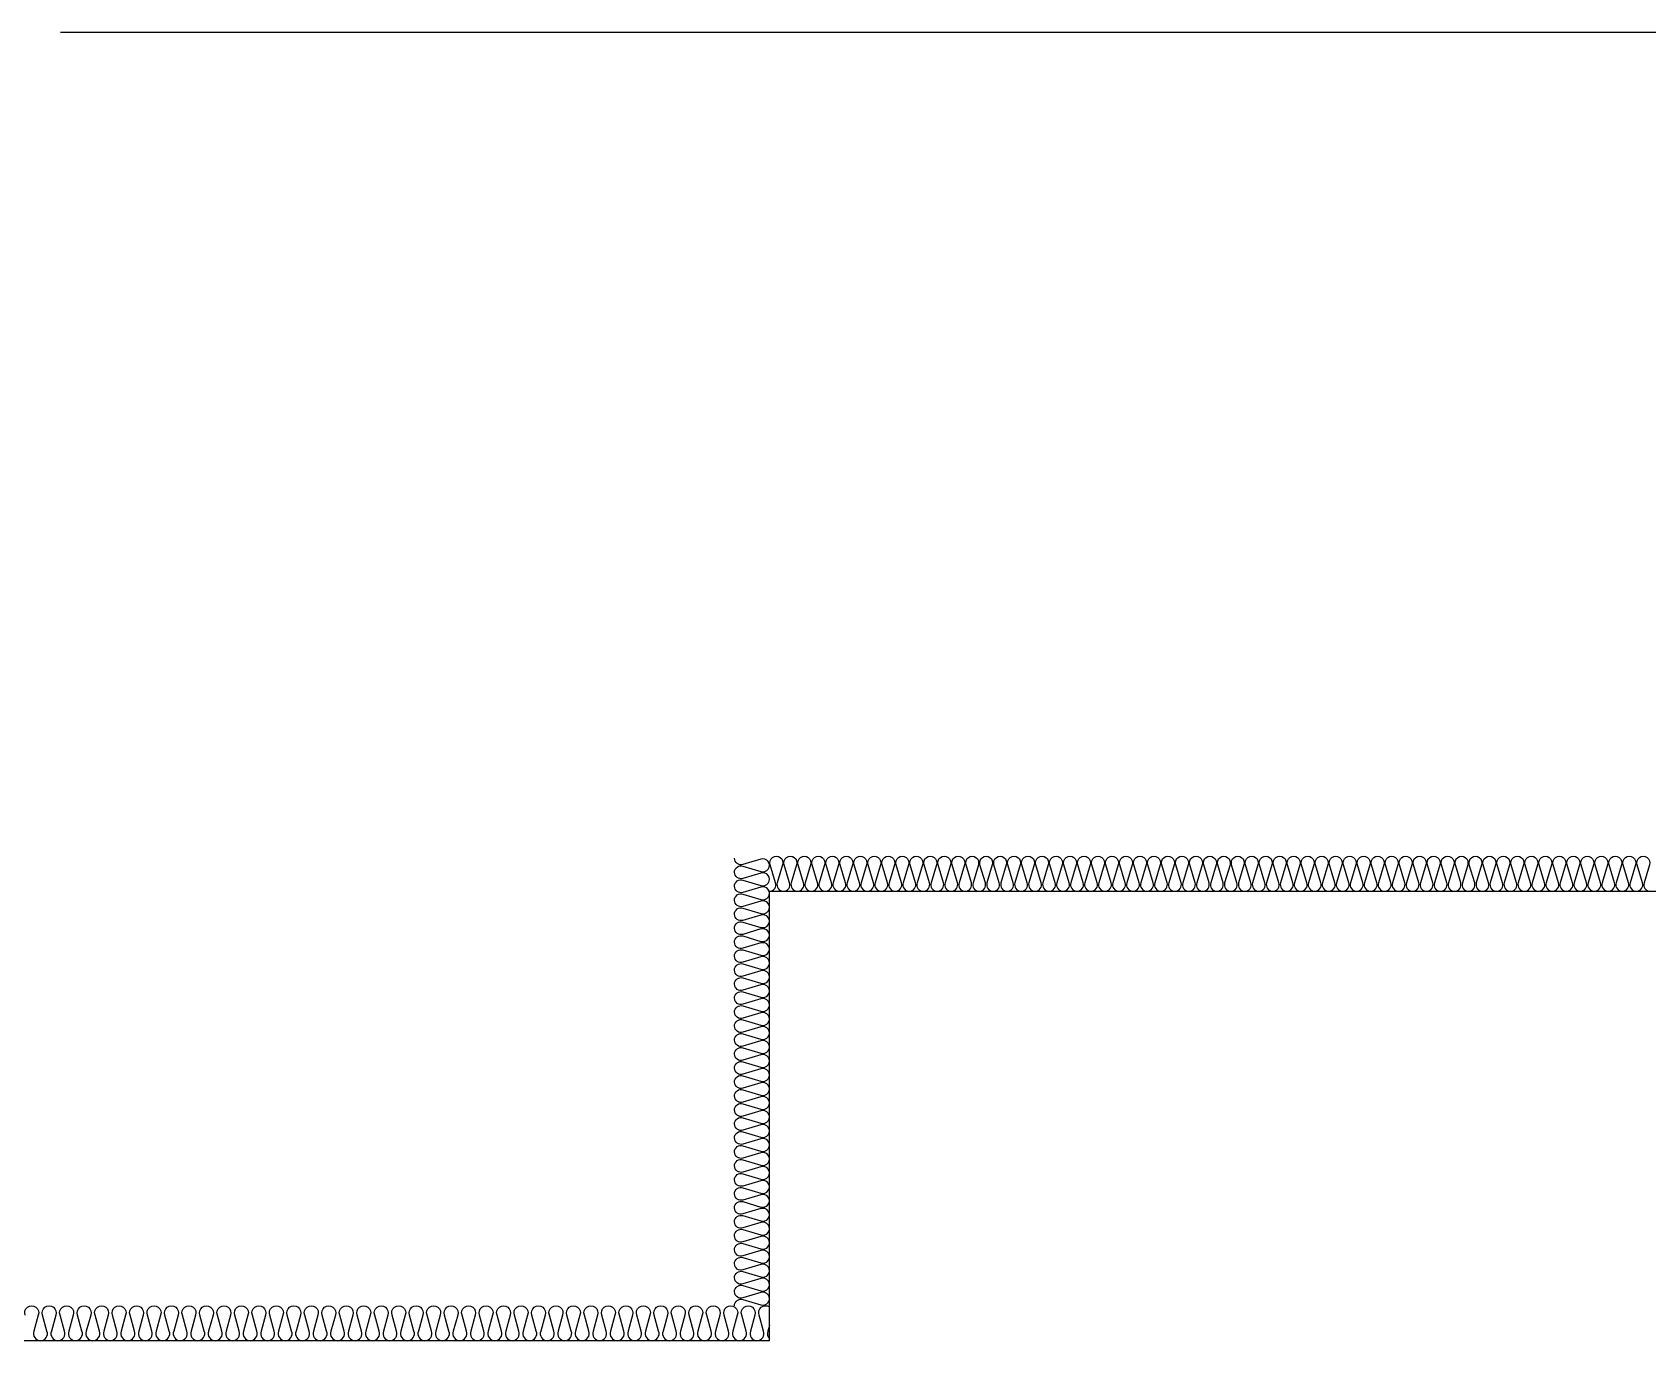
# Model space of a CAD drawing. Header units: millimetres. Extents: x -1320 to 172218, y -4077 to 50350.
# Drawn here: x 77044 to 80279, y -2620 to 0 of the extents above; entities that cross this region are included whole.
import ezdxf

# ---------------------------------------------------------------- set-up
doc = ezdxf.new("R2010")
doc.units = ezdxf.units.MM
doc.header["$LTSCALE"] = 60
for name, color, linetype in [('A-FIN', 6, 'Continuous'), ('A-INS', 251, 'Continuous'), ('ISL', 251, 'Continuous')]:
    doc.layers.add(name, color=color, linetype=linetype)

msp = doc.modelspace()

# ---------------------------------------------------------------- linework, layer by layer
at = {"layer": 'A-FIN'}
msp.add_line((77100, 0), (83400, 0), dxfattribs=at)
at = {"layer": 'A-INS'}
msp.add_line((78520, -2620), (75380, -2620), dxfattribs=at)
at = {"layer": 'ISL', "elevation": 0}
msp.add_lwpolyline([(78520, -2620), (78520, -1720), (84070, -1720), (84070, -620)], dxfattribs=at)
for points in [[(78450, -2550, -0.509267), (78467, -2537.6), (78503, -2548.3, 1.372593), (78503, -2523.6), (78467, -2534.3, -0.509267), (78450, -2522, -0.509267), (78467, -2509.6), (78503, -2520.3, 1.372593), (78503, -2495.6), (78467, -2506.3, -0.509267), (78450, -2494, -0.509267), (78467, -2481.6), (78503, -2492.3, 1.372593), (78503, -2467.6), (78467, -2478.3, -0.509267), (78450, -2466, -0.509267), (78467, -2453.6), (78503, -2464.3, 1.372593), (78503, -2439.6), (78467, -2450.3, -0.509267), (78450, -2438, -0.509267), (78467, -2425.6), (78503, -2436.3, 1.372593), (78503, -2411.6), (78467, -2422.3, -0.509267), (78450, -2410, -0.509267), (78467, -2397.6), (78503, -2408.3, 1.372593), (78503, -2383.6), (78467, -2394.3, -0.509267), (78450, -2382, -0.509267), (78467, -2369.6), (78503, -2380.3, 1.372593), (78503, -2355.6), (78467, -2366.3, -0.509267), (78450, -2354, -0.509267), (78467, -2341.6), (78503, -2352.3, 1.372593), (78503, -2327.6), (78467, -2338.3, -0.509267), (78450, -2326, -0.509267), (78467, -2313.6), (78503, -2324.3, 1.372593), (78503, -2299.6), (78467, -2310.3, -0.509267), (78450, -2298, -0.509267), (78467, -2285.6), (78503, -2296.3, 1.372593), (78503, -2271.6), (78467, -2282.3, -0.509267), (78450, -2270, -0.509267), (78467, -2257.6), (78503, -2268.3, 1.372593), (78503, -2243.6), (78467, -2254.3, -0.509267), (78450, -2242, -0.509267), (78467, -2229.6), (78503, -2240.3, 1.372593), (78503, -2215.6), (78467, -2226.3, -0.509267), (78450, -2214, -0.509267), (78467, -2201.6), (78503, -2212.3, 1.372593), (78503, -2187.6), (78467, -2198.3, -0.509267), (78450, -2186, -0.509267), (78467, -2173.6), (78503, -2184.3, 1.372593), (78503, -2159.6), (78467, -2170.3, -0.509267), (78450, -2158, -0.509267), (78467, -2145.6), (78503, -2156.3, 1.372593), (78503, -2131.6), (78467, -2142.3, -0.509267), (78450, -2130, -0.509267), (78467, -2117.6), (78503, -2128.3, 1.372593), (78503, -2103.6), (78467, -2114.3, -0.509267), (78450, -2102, -0.509267), (78467, -2089.6), (78503, -2100.3, 1.372593), (78503, -2075.6), (78467, -2086.3, -0.509267), (78450, -2074, -0.509267), (78467, -2061.6), (78503, -2072.3, 1.372593), (78503, -2047.6), (78467, -2058.3, -0.509267), (78450, -2046, -0.509267), (78467, -2033.6), (78503, -2044.3, 1.372593), (78503, -2019.6), (78467, -2030.3, -0.509267), (78450, -2018, -0.509267), (78467, -2005.6), (78503, -2016.3, 1.372593), (78503, -1991.6), (78467, -2002.3, -0.509267), (78450, -1990, -0.509267), (78467, -1977.6), (78503, -1988.3, 1.372593), (78503, -1963.6), (78467, -1974.3, -0.509267), (78450, -1962, -0.509267), (78467, -1949.6), (78503, -1960.3, 1.372593), (78503, -1935.6), (78467, -1946.3, -0.509267), (78450, -1934, -0.509267), (78467, -1921.6), (78503, -1932.3, 1.372593), (78503, -1907.6), (78467, -1918.3, -0.509267), (78450, -1906, -0.509267), (78467, -1893.6), (78503, -1904.3, 1.372593), (78503, -1879.6), (78467, -1890.3, -0.509267), (78450, -1878, -0.509267), (78467, -1865.6), (78503, -1876.3, 1.372593), (78503, -1851.6), (78467, -1862.3, -0.509267), (78450, -1850, -0.509267), (78467, -1837.6), (78503, -1848.3, 1.372593), (78503, -1823.6), (78467, -1834.3, -0.509267), (78450, -1822, -0.509267), (78467, -1809.6), (78503, -1820.3, 1.372593), (78503, -1795.6), (78467, -1806.3, -0.509267), (78450, -1794, -0.509267), (78467, -1781.6), (78503, -1792.3, 1.372593), (78503, -1767.6), (78467, -1778.3, -0.509267), (78450, -1766, -0.509267), (78467, -1753.6), (78503, -1764.3, 1.372593), (78503, -1739.6), (78467, -1750.3, -0.509267), (78450, -1738, -0.509267), (78467, -1725.6), (78503, -1736.3, 1.372593), (78503, -1711.6), (78467, -1722.3, -0.509267), (78450, -1710, -0.509267), (78467, -1697.6), (78503, -1708.3, 1.372593), (78503, -1683.6), (78467, -1694.3, -0.509267), (78450, -1682, -0.509267), (78467, -1669.6), (78503, -1680.3, 1.372593), (78503, -1655.6), (78467, -1666.3, -0.509267), (78450, -1654)], [(78520, -1720, 0.509267), (78532.4, -1703), (78521.7, -1667, -1.372593), (78546.4, -1667), (78535.7, -1703, 0.509267), (78548, -1720, 0.509267), (78560.4, -1703), (78549.7, -1667, -1.372593), (78574.4, -1667), (78563.7, -1703, 0.509267), (78576, -1720, 0.509267), (78588.4, -1703), (78577.7, -1667, -1.372593), (78602.4, -1667), (78591.7, -1703, 0.509267), (78604, -1720, 0.509267), (78616.4, -1703), (78605.7, -1667, -1.372593), (78630.4, -1667), (78619.7, -1703, 0.509267), (78632, -1720, 0.509267), (78644.4, -1703), (78633.7, -1667, -1.372593), (78658.4, -1667), (78647.7, -1703, 0.509267), (78660, -1720, 0.509267), (78672.4, -1703), (78661.7, -1667, -1.372593), (78686.4, -1667), (78675.7, -1703, 0.509267), (78688, -1720, 0.509267), (78700.4, -1703), (78689.7, -1667, -1.372593), (78714.4, -1667), (78703.7, -1703, 0.509267), (78716, -1720, 0.509267), (78728.4, -1703), (78717.7, -1667, -1.372593), (78742.4, -1667), (78731.7, -1703, 0.509267), (78744, -1720, 0.509267), (78756.4, -1703), (78745.7, -1667, -1.372593), (78770.4, -1667), (78759.7, -1703, 0.509267), (78772, -1720, 0.509267), (78784.4, -1703), (78773.7, -1667, -1.372593), (78798.4, -1667), (78787.7, -1703, 0.509267), (78800, -1720, 0.509267), (78812.4, -1703), (78801.7, -1667, -1.372593), (78826.4, -1667), (78815.7, -1703, 0.509267), (78828, -1720, 0.509267), (78840.4, -1703), (78829.7, -1667, -1.372593), (78854.4, -1667), (78843.7, -1703, 0.509267), (78856, -1720, 0.509267), (78868.4, -1703), (78857.7, -1667, -1.372593), (78882.4, -1667), (78871.7, -1703, 0.509267), (78884, -1720, 0.509267), (78896.4, -1703), (78885.7, -1667, -1.372593), (78910.4, -1667), (78899.7, -1703, 0.509267), (78912, -1720, 0.509267), (78924.4, -1703), (78913.7, -1667, -1.372593), (78938.4, -1667), (78927.7, -1703, 0.509267), (78940, -1720, 0.509267), (78952.4, -1703), (78941.7, -1667, -1.372593), (78966.4, -1667), (78955.7, -1703, 0.509267), (78968, -1720, 0.509267), (78980.4, -1703), (78969.7, -1667, -1.372593), (78994.4, -1667), (78983.7, -1703, 0.509267), (78996, -1720, 0.509267), (79008.4, -1703), (78997.7, -1667, -1.372593), (79022.4, -1667), (79011.7, -1703, 0.509267), (79024, -1720, 0.509267), (79036.4, -1703), (79025.7, -1667, -1.372593), (79050.4, -1667), (79039.7, -1703, 0.509267), (79052, -1720, 0.509267), (79064.4, -1703), (79053.7, -1667, -1.372593), (79078.4, -1667), (79067.7, -1703, 0.509267), (79080, -1720, 0.509267), (79092.4, -1703), (79081.7, -1667, -1.372593), (79106.4, -1667), (79095.7, -1703, 0.509267), (79108, -1720, 0.509267), (79120.4, -1703), (79109.7, -1667, -1.372593), (79134.4, -1667), (79123.7, -1703, 0.509267), (79136, -1720, 0.509267), (79148.4, -1703), (79137.7, -1667, -1.372593), (79162.4, -1667), (79151.7, -1703, 0.509267), (79164, -1720, 0.509267), (79176.4, -1703), (79165.7, -1667, -1.372593), (79190.4, -1667), (79179.7, -1703, 0.509267), (79192, -1720, 0.509267), (79204.4, -1703), (79193.7, -1667, -1.372593), (79218.4, -1667), (79207.7, -1703, 0.509267), (79220, -1720, 0.509267), (79232.4, -1703), (79221.7, -1667, -1.372593), (79246.4, -1667), (79235.7, -1703, 0.509267), (79248, -1720, 0.509267), (79260.4, -1703), (79249.7, -1667, -1.372593), (79274.4, -1667), (79263.7, -1703, 0.509267), (79276, -1720, 0.509267), (79288.4, -1703), (79277.7, -1667, -1.372593), (79302.4, -1667), (79291.7, -1703, 0.509267), (79304, -1720, 0.509267), (79316.4, -1703), (79305.7, -1667, -1.372593), (79330.4, -1667), (79319.7, -1703, 0.509267), (79332, -1720, 0.509267), (79344.4, -1703), (79333.7, -1667, -1.372593), (79358.4, -1667), (79347.7, -1703, 0.509267), (79360, -1720, 0.509267), (79372.4, -1703), (79361.7, -1667, -1.372593), (79386.4, -1667), (79375.7, -1703, 0.509267), (79388, -1720, 0.509267), (79400.4, -1703), (79389.7, -1667, -1.372593), (79414.4, -1667), (79403.7, -1703, 0.509267), (79416, -1720, 0.509267), (79428.4, -1703), (79417.7, -1667, -1.372593), (79442.4, -1667), (79431.7, -1703, 0.509267), (79444, -1720, 0.509267), (79456.4, -1703), (79445.7, -1667, -1.372593), (79470.4, -1667), (79459.7, -1703, 0.509267), (79472, -1720, 0.509267), (79484.4, -1703), (79473.7, -1667, -1.372593), (79498.4, -1667), (79487.7, -1703, 0.509267), (79500, -1720, 0.509267), (79512.4, -1703), (79501.7, -1667, -1.372593), (79526.4, -1667), (79515.7, -1703, 0.509267), (79528, -1720, 0.509267), (79540.4, -1703), (79529.7, -1667, -1.372593), (79554.4, -1667), (79543.7, -1703, 0.509267), (79556, -1720, 0.509267), (79568.4, -1703), (79557.7, -1667, -1.372593), (79582.4, -1667), (79571.7, -1703, 0.509267), (79584, -1720, 0.509267), (79596.4, -1703), (79585.7, -1667, -1.372593), (79610.4, -1667), (79599.7, -1703, 0.509267), (79612, -1720, 0.509267), (79624.4, -1703), (79613.7, -1667, -1.372593), (79638.4, -1667), (79627.7, -1703, 0.509267), (79640, -1720, 0.509267), (79652.4, -1703), (79641.7, -1667, -1.372593), (79666.4, -1667), (79655.7, -1703, 0.509267), (79668, -1720, 0.509267), (79680.4, -1703), (79669.7, -1667, -1.372593), (79694.4, -1667), (79683.7, -1703, 0.509267), (79696, -1720, 0.509267), (79708.4, -1703), (79697.7, -1667, -1.372593), (79722.4, -1667), (79711.7, -1703, 0.509267), (79724, -1720, 0.509267), (79736.4, -1703), (79725.7, -1667, -1.372593), (79750.4, -1667), (79739.7, -1703, 0.509267), (79752, -1720, 0.509267), (79764.4, -1703), (79753.7, -1667, -1.372593), (79778.4, -1667), (79767.7, -1703, 0.509267), (79780, -1720, 0.509267), (79792.4, -1703), (79781.7, -1667, -1.372593), (79806.4, -1667), (79795.7, -1703, 0.509267), (79808, -1720, 0.509267), (79820.4, -1703), (79809.7, -1667, -1.372593), (79834.4, -1667), (79823.7, -1703, 0.509267), (79836, -1720, 0.509267), (79848.4, -1703), (79837.7, -1667, -1.372593), (79862.4, -1667), (79851.7, -1703, 0.509267), (79864, -1720, 0.509267), (79876.4, -1703), (79865.7, -1667, -1.372593), (79890.4, -1667), (79879.7, -1703, 0.509267), (79892, -1720, 0.509267), (79904.4, -1703), (79893.7, -1667, -1.372593), (79918.4, -1667), (79907.7, -1703, 0.509267), (79920, -1720, 0.509267), (79932.4, -1703), (79921.7, -1667, -1.372593), (79946.4, -1667), (79935.7, -1703, 0.509267), (79948, -1720, 0.509267), (79960.4, -1703), (79949.7, -1667, -1.372593), (79974.4, -1667), (79963.7, -1703, 0.509267), (79976, -1720, 0.509267), (79988.4, -1703), (79977.7, -1667, -1.372593), (80002.4, -1667), (79991.7, -1703, 0.509267), (80004, -1720, 0.509267), (80016.4, -1703), (80005.7, -1667, -1.372593), (80030.4, -1667), (80019.7, -1703, 0.509267), (80032, -1720, 0.509267), (80044.4, -1703), (80033.7, -1667, -1.372593), (80058.4, -1667), (80047.7, -1703, 0.509267), (80060, -1720, 0.509267), (80072.4, -1703), (80061.7, -1667, -1.372593), (80086.4, -1667), (80075.7, -1703, 0.509267), (80088, -1720, 0.509267), (80100.4, -1703), (80089.7, -1667, -1.372593), (80114.4, -1667), (80103.7, -1703, 0.509267), (80116, -1720, 0.509267), (80128.4, -1703), (80117.7, -1667, -1.372593), (80142.4, -1667), (80131.7, -1703, 0.509267), (80144, -1720, 0.509267), (80156.4, -1703), (80145.7, -1667, -1.372593), (80170.4, -1667), (80159.7, -1703, 0.509267), (80172, -1720, 0.509267), (80184.4, -1703), (80173.7, -1667, -1.372593), (80198.4, -1667), (80187.7, -1703, 0.509267), (80200, -1720, 0.509267), (80212.4, -1703), (80201.7, -1667, -1.372593), (80226.4, -1667), (80215.7, -1703, 0.509267), (80228, -1720, 0.509267), (80240.4, -1703), (80229.7, -1667, -1.372593), (80254.4, -1667), (80243.7, -1703, 0.509267), (80256, -1720, 0.509267), (80268.4, -1703), (80257.7, -1667, -1.372593), (80282.4, -1667), (80271.7, -1703, 0.509267), (80284, -1720, 0.509267)], [(77029.4, -2569, -1.449198), (77055.6, -2569), (77046.9, -2601, 0.524856), (77060, -2620, 0.524856), (77073.1, -2601), (77064.4, -2569, -1.449198), (77090.6, -2569), (77081.9, -2601, 0.524856), (77095, -2620, 0.524856), (77108.1, -2601), (77099.4, -2569, -1.449198), (77125.6, -2569), (77116.9, -2601, 0.524856), (77130, -2620, 0.524856), (77143.1, -2601), (77134.4, -2569, -1.449198), (77160.6, -2569), (77151.9, -2601, 0.524856), (77165, -2620, 0.524856), (77178.1, -2601), (77169.4, -2569, -1.449198), (77195.6, -2569), (77186.9, -2601, 0.524856), (77200, -2620, 0.524856), (77213.1, -2601), (77204.4, -2569, -1.449198), (77230.6, -2569), (77221.9, -2601, 0.524856), (77235, -2620, 0.524856), (77248.1, -2601), (77239.4, -2569, -1.449198), (77265.6, -2569), (77256.9, -2601, 0.524856), (77270, -2620, 0.524856), (77283.1, -2601), (77274.4, -2569, -1.449198), (77300.6, -2569), (77291.9, -2601, 0.524856), (77305, -2620, 0.524856), (77318.1, -2601), (77309.4, -2569, -1.449198), (77335.6, -2569), (77326.9, -2601, 0.524856), (77340, -2620, 0.524856), (77353.1, -2601), (77344.4, -2569, -1.449198), (77370.6, -2569), (77361.9, -2601, 0.524856), (77375, -2620, 0.524856), (77388.1, -2601), (77379.4, -2569, -1.449198), (77405.6, -2569), (77396.9, -2601, 0.524856), (77410, -2620, 0.524856), (77423.1, -2601), (77414.4, -2569, -1.449198), (77440.6, -2569), (77431.9, -2601, 0.524856), (77445, -2620, 0.524856), (77458.1, -2601), (77449.4, -2569, -1.449198), (77475.6, -2569), (77466.9, -2601, 0.524856), (77480, -2620, 0.524856), (77493.1, -2601), (77484.4, -2569, -1.449198), (77510.6, -2569), (77501.9, -2601, 0.524856), (77515, -2620, 0.524856), (77528.1, -2601), (77519.4, -2569, -1.449198), (77545.6, -2569), (77536.9, -2601, 0.524856), (77550, -2620, 0.524856), (77563.1, -2601), (77554.4, -2569, -1.449198), (77580.6, -2569), (77571.9, -2601, 0.524856), (77585, -2620, 0.524856), (77598.1, -2601), (77589.4, -2569, -1.449198), (77615.6, -2569), (77606.9, -2601, 0.524856), (77620, -2620, 0.524856), (77633.1, -2601), (77624.4, -2569, -1.449198), (77650.6, -2569), (77641.9, -2601, 0.524856), (77655, -2620, 0.524856), (77668.1, -2601), (77659.4, -2569, -1.449198), (77685.6, -2569), (77676.9, -2601, 0.524856), (77690, -2620, 0.524856), (77703.1, -2601), (77694.4, -2569, -1.449198), (77720.6, -2569), (77711.9, -2601, 0.524856), (77725, -2620, 0.524856), (77738.1, -2601), (77729.4, -2569, -1.449198), (77755.6, -2569), (77746.9, -2601, 0.524856), (77760, -2620, 0.524856), (77773.1, -2601), (77764.4, -2569, -1.449198), (77790.6, -2569), (77781.9, -2601, 0.524856), (77795, -2620, 0.524856), (77808.1, -2601), (77799.4, -2569, -1.449198), (77825.6, -2569), (77816.9, -2601, 0.524856), (77830, -2620, 0.524856), (77843.1, -2601), (77834.4, -2569, -1.449198), (77860.6, -2569), (77851.9, -2601, 0.524856), (77865, -2620, 0.524856), (77878.1, -2601), (77869.4, -2569, -1.449198), (77895.6, -2569), (77886.9, -2601, 0.524856), (77900, -2620, 0.524856), (77913.1, -2601), (77904.4, -2569, -1.449198), (77930.6, -2569), (77921.9, -2601, 0.524856), (77935, -2620, 0.524856), (77948.1, -2601), (77939.4, -2569, -1.449198), (77965.6, -2569), (77956.9, -2601, 0.524856), (77970, -2620, 0.524856), (77983.1, -2601), (77974.4, -2569, -1.449198), (78000.6, -2569), (77991.9, -2601, 0.524856), (78005, -2620, 0.524856), (78018.1, -2601), (78009.4, -2569, -1.449198), (78035.6, -2569), (78026.9, -2601, 0.524856), (78040, -2620, 0.524856), (78053.1, -2601), (78044.4, -2569, -1.449198), (78070.6, -2569), (78061.9, -2601, 0.524856), (78075, -2620, 0.524856), (78088.1, -2601), (78079.4, -2569, -1.449198), (78105.6, -2569), (78096.9, -2601, 0.524856), (78110, -2620, 0.524856), (78123.1, -2601), (78114.4, -2569, -1.449198), (78140.6, -2569), (78131.9, -2601, 0.524856), (78145, -2620, 0.524856), (78158.1, -2601), (78149.4, -2569, -1.449198), (78175.6, -2569), (78166.9, -2601, 0.524856), (78180, -2620, 0.524856), (78193.1, -2601), (78184.4, -2569, -1.449198), (78210.6, -2569), (78201.9, -2601, 0.524856), (78215, -2620, 0.524856), (78228.1, -2601), (78219.4, -2569, -1.449198), (78245.6, -2569), (78236.9, -2601, 0.524856), (78250, -2620, 0.524856), (78263.1, -2601), (78254.4, -2569, -1.449198), (78280.6, -2569), (78271.9, -2601, 0.524856), (78285, -2620, 0.524856), (78298.1, -2601), (78289.4, -2569, -1.449198), (78315.6, -2569), (78306.9, -2601, 0.524856), (78320, -2620, 0.524856), (78333.1, -2601), (78324.4, -2569, -1.449198), (78350.6, -2569), (78341.9, -2601, 0.524856), (78355, -2620, 0.524856), (78368.1, -2601), (78359.4, -2569, -1.449198), (78385.6, -2569), (78376.9, -2601, 0.524856), (78390, -2620, 0.524856), (78403.1, -2601), (78394.4, -2569, -1.449198), (78420.6, -2569), (78411.9, -2601, 0.524856), (78425, -2620, 0.524856), (78438.1, -2601), (78429.4, -2569, -1.449198), (78455.6, -2569), (78446.9, -2601, 0.524856), (78460, -2620, 0.524856), (78473.1, -2601), (78464.4, -2569, -1.449198), (78490.6, -2569), (78481.9, -2601, 0.524856), (78495, -2620, 0.524856), (78508.1, -2601), (78499.4, -2569, -0.721241), (78520, -2552.2, -0.721241)], [(78520, -2589.6), (78516.9, -2601, 0.292554), (78520, -2615.8)]]:
    msp.add_lwpolyline(points, format="xyb", dxfattribs=at)

doc.saveas('drawing.dxf')
